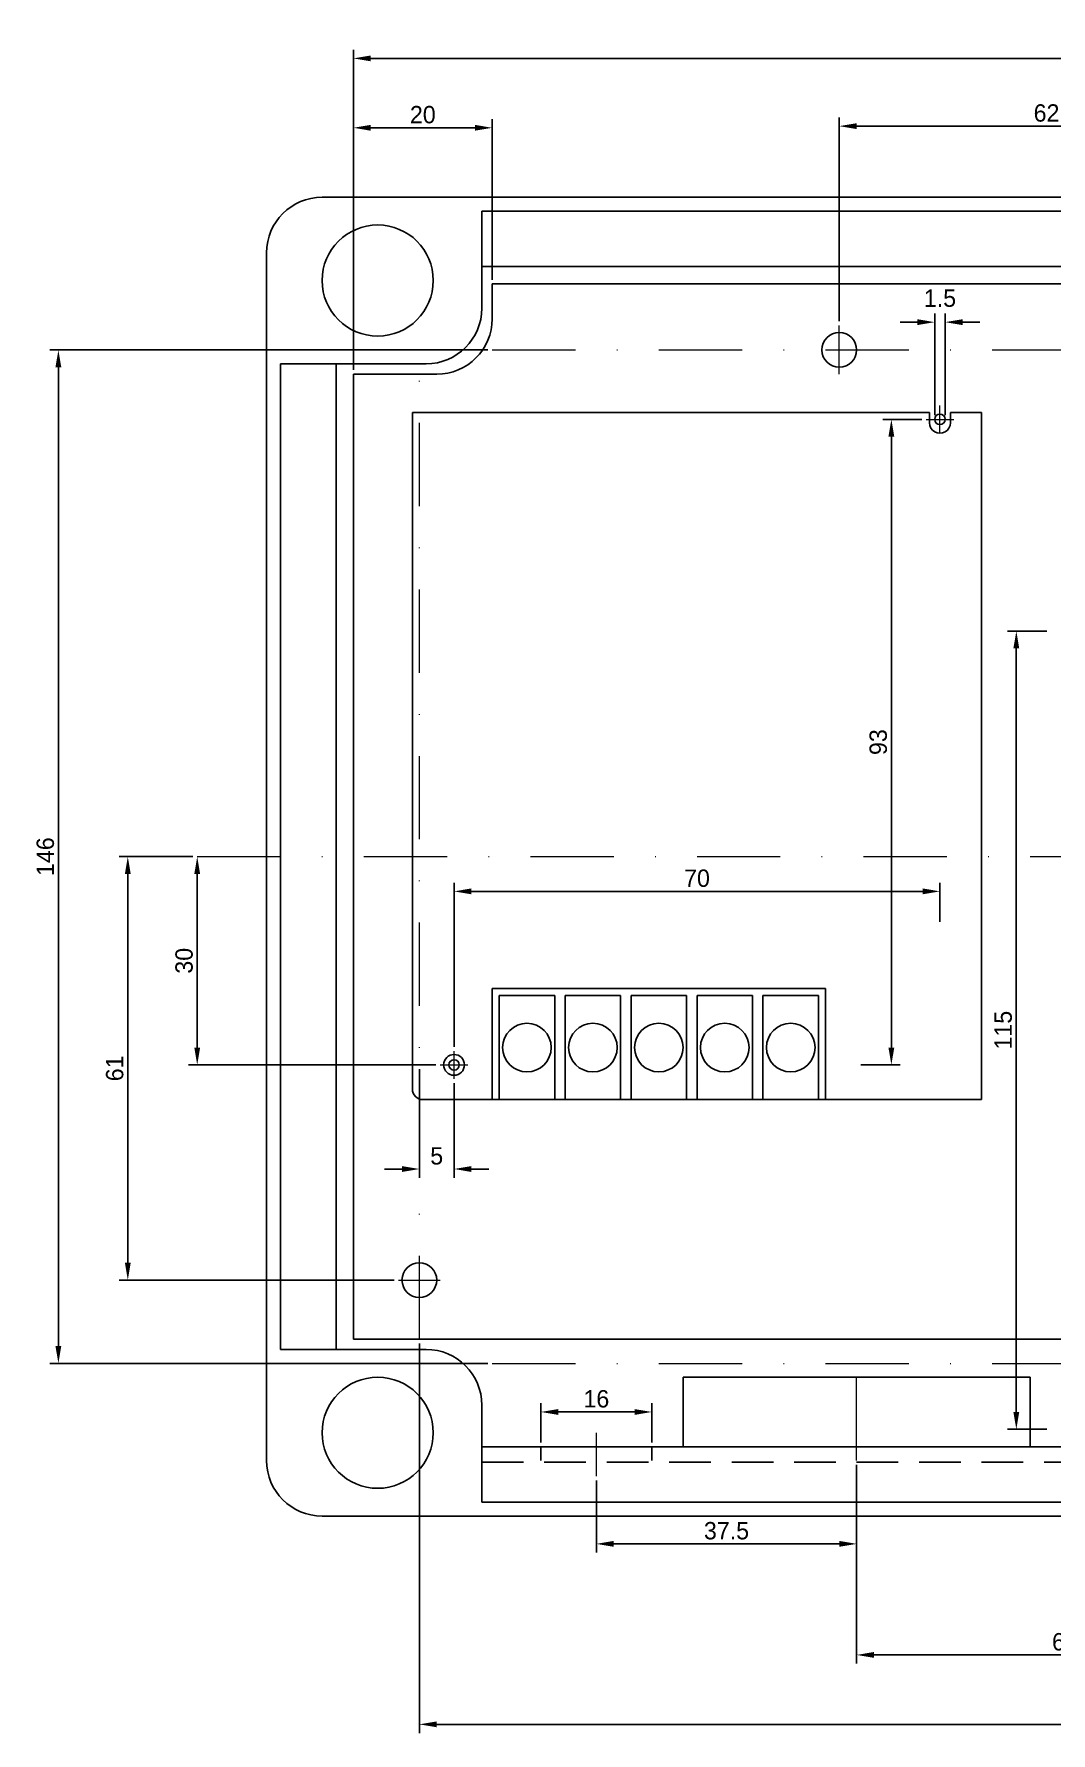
# Model space of a CAD drawing. Header units: millimetres. Extents: x -34 to 366, y -40 to 214.
# Drawn here: x -33.5 to 113, y -31.2 to 213.5 of the extents above; entities that cross this region are included whole.
import ezdxf

# ---------------------------------------------------------------- set-up
doc = ezdxf.new("R2010")
doc.units = ezdxf.units.MM
doc.linetypes.add('DASHDOT', pattern=[24, 12, -5.95, 0.1, -5.95])
doc.linetypes.add('DASHED2', pattern=[9, 6, -3])
doc.layers.get('Defpoints').update_dxf_attribs({"true_color": 0xffffff})
for name, color, linetype, lineweight, true_color in [('AirFlow ... AirFlow-Dim', 3, 'Continuous', 13, 0x00ff00), ('Enclosure', 253, 'Continuous', 25, 0xa0a0a4), ('Enclosure ... Enclosure-Axes', 4, 'DASHDOT', 13, 0x00ffff), ('Enclosure ... Enclosure-Dim', 3, 'Continuous', 13, 0x00ff00), ('Enclosure ... Enclosure-Hidden', 253, 'DASHED2', 25, 0xa0a0a4), ('Fan', 178, 'Continuous', 25, 0x000000), ('Plate', 21, 'Continuous', 25, 0xffaa7f), ('Plate ... Plate-Axes', 4, 'DASHDOT', 13, 0x00ffff), ('Plate ... Plate-Dim', 3, 'Continuous', 13, 0x00ff00), ('PSU', 178, 'Continuous', 25, 0x000000)]:
    doc.layers.add(name, color=color, linetype=linetype, lineweight=lineweight, true_color=true_color)
doc.dimstyles.new('QCADDimStyle', dxfattribs={"dimtxt": 2.5, "dimasz": 2.5, "dimexe": 1.25, "dimexo": 0.625, "dimtad": 1, "dimtoh": 1, "dimdec": 4, "dimzin": 0, "dimdsep": 46, "dimtxsty": 'Standard', "dimcen": 0.09, "dimadec": 0, "dimazin": 0, "dimtfac": 1, "dimtdec": 4, "dimtofl": 0, "dimtmove": 0, "dimatfit": 3, "dimfxl": 1, "dimtolj": 1, "dimtzin": 0, "dimarcsym": 0})

# ---------------------------------------------------------------- blocks, each defined once
blk = doc.blocks.new('PSU')
at = {"layer": 'PSU'}
for p, q in [((49.74, 56.11), (-49.26, 56.11)), ((-49.26, 56.11), (-49.26, 51.61)), ((49.74, -24.39), (49.74, 56.11)), ((-47.76, 51.61), (-49.26, 51.61)), ((-49.26, 48.61), (-49.26, -25.89)), ((-47.76, 48.61), (-49.26, 48.61)), ((33.74, -14.39), (33.74, 33.61)), ((49.74, 33.61), (33.74, 33.61)), ((49.74, 32.61), (34.74, 32.61)), ((34.74, 24.61), (34.74, 32.61)), ((49.74, 24.61), (34.74, 24.61)), ((49.74, 23.11), (34.74, 23.11)), ((34.74, 15.11), (34.74, 23.11)), ((49.74, 15.11), (34.74, 15.11)), ((49.74, 13.61), (34.74, 13.61)), ((34.74, 5.61), (34.74, 13.61)), ((49.74, 5.61), (34.74, 5.61)), ((49.74, 4.11), (34.74, 4.11)), ((34.74, -3.89), (34.74, 4.11)), ((49.74, -3.89), (34.74, -3.89)), ((49.74, -5.39), (34.74, -5.39)), ((34.74, -13.39), (34.74, -5.39)), ((49.74, -14.39), (33.74, -14.39)), ((49.74, -13.39), (34.74, -13.39)), ((-49.26, -25.89), (48.24, -25.89))]:
    blk.add_line(p, q, dxfattribs=at)
for centre, radius in [((42.24, 28.61), 3.5), ((42.24, 19.11), 3.5), ((42.24, 9.61), 3.5), ((42.24, 0.11), 3.5), ((42.24, -9.39), 3.5), ((44.74, -19.89), 1.5)]:
    blk.add_circle(centre, radius, dxfattribs=at)
for centre, end in [((-47.76, 50.11), 90), ((48.24, -24.39), 0)]:
    blk.add_arc(centre, 1.5, 270, end, dxfattribs=at)
blk = doc.blocks.new('Fan')
at = {"layer": 'Fan'}
for p, q in [((24, 7), (-26, 7)), ((-26, 7), (-26, -3)), ((24, -3), (24, 7)), ((-26, -3), (24, -3))]:
    blk.add_line(p, q, dxfattribs=at)
blk = doc.blocks.new('*D9')
at = {"layer": 'Defpoints', "color": 0}
for p in [(32.5, 200), (32.5, 177.5), (12.5, 164.5)]:
    blk.add_point(p, dxfattribs=at)
at = {"layer": 'Plate ... Plate-Dim', "color": 0, "lineweight": -2}
for p, q in [((12.5, 165.12), (12.5, 201.25)), ((32.5, 178.12), (32.5, 201.25)), ((15, 200), (30, 200))]:
    blk.add_line(p, q, dxfattribs=at)
at = {"layer": 'Plate ... Plate-Dim', "color": 0}
for points in [[(15, 200.42), (15, 199.58), (12.5, 200)], [(30, 199.58), (30, 200.42), (32.5, 200)]]:
    blk.add_solid(points, dxfattribs=at)
at = {"layer": 'Plate ... Plate-Dim', "color": 0, "insert": (22.5, 201.88), "char_height": 2.5, "attachment_point": 5}
blk.add_mtext('\\A1;20', dxfattribs=at)
blk = doc.blocks.new('*D11')
at = {"layer": 'Defpoints', "color": 0}
for p in [(32.5, 168), (-30, 22), (32.5, 22)]:
    blk.add_point(p, dxfattribs=at)
at = {"layer": 'Plate ... Plate-Dim', "color": 0, "lineweight": -2}
for p, q in [((31.88, 168), (-31.25, 168)), ((-30, 165.5), (-30, 24.5)), ((31.88, 22), (-31.25, 22))]:
    blk.add_line(p, q, dxfattribs=at)
at = {"layer": 'Plate ... Plate-Dim', "color": 0}
for points in [[(-29.58, 165.5), (-30.42, 165.5), (-30, 168)], [(-30.42, 24.5), (-29.58, 24.5), (-30, 22)]]:
    blk.add_solid(points, dxfattribs=at)
at = {"layer": 'Plate ... Plate-Dim', "color": 0, "insert": (-31.87, 95), "char_height": 2.5, "attachment_point": 5, "rotation": 90}
blk.add_mtext('\\A1;146', dxfattribs=at)
blk = doc.blocks.new('*D12')
at = {"layer": 'Defpoints', "color": 0}
for p in [(22, 25.5), (268, 25.5), (268, -30)]:
    blk.add_point(p, dxfattribs=at)
at = {"layer": 'Plate ... Plate-Dim', "color": 0, "lineweight": -2}
for p, q in [((22, 24.88), (22, -31.25)), ((268, 24.88), (268, -31.25)), ((24.5, -30), (265.5, -30))]:
    blk.add_line(p, q, dxfattribs=at)
at = {"layer": 'Plate ... Plate-Dim', "color": 0}
for points in [[(24.5, -29.58), (24.5, -30.42), (22, -30)], [(265.5, -30.42), (265.5, -29.58), (268, -30)]]:
    blk.add_solid(points, dxfattribs=at)
at = {"layer": 'Plate ... Plate-Dim', "color": 0, "insert": (145, -28.12), "char_height": 2.5, "attachment_point": 5}
blk.add_mtext('\\A1;246', dxfattribs=at)
blk = doc.blocks.new('*D13')
at = {"layer": 'Defpoints', "color": 0}
for p in [(82.5, 200.24), (145, 200), (82.5, 171.5)]:
    blk.add_point(p, dxfattribs=at)
at = {"layer": 'Plate ... Plate-Dim', "color": 0, "lineweight": -2}
for p, q in [((82.5, 172.12), (82.5, 201.49)), ((145, 200.62), (145, 201.49)), ((142.5, 200.24), (85, 200.24))]:
    blk.add_line(p, q, dxfattribs=at)
at = {"layer": 'Plate ... Plate-Dim', "color": 0}
for points in [[(85, 200.66), (85, 199.82), (82.5, 200.24)], [(142.5, 199.82), (142.5, 200.66), (145, 200.24)]]:
    blk.add_solid(points, dxfattribs=at)
at = {"layer": 'Plate ... Plate-Dim', "color": 0, "insert": (113.75, 202.12), "char_height": 2.5, "attachment_point": 5}
blk.add_mtext('\\A1;62.5', dxfattribs=at)
blk = doc.blocks.new('*D14')
at = {"layer": 'Defpoints', "color": 0}
for p in [(-10, 95), (-10, 65), (25, 65)]:
    blk.add_point(p, dxfattribs=at)
at = {"layer": 'Plate ... Plate-Dim', "color": 0, "lineweight": -2}
for p, q in [((-10.62, 95), (-11.25, 95)), ((-10, 92.5), (-10, 67.5)), ((24.38, 65), (-11.25, 65))]:
    blk.add_line(p, q, dxfattribs=at)
at = {"layer": 'Plate ... Plate-Dim', "color": 0}
for points in [[(-9.58, 92.5), (-10.42, 92.5), (-10, 95)], [(-10.42, 67.5), (-9.58, 67.5), (-10, 65)]]:
    blk.add_solid(points, dxfattribs=at)
at = {"layer": 'Plate ... Plate-Dim', "color": 0, "insert": (-11.88, 80), "char_height": 2.5, "attachment_point": 5, "rotation": 90}
blk.add_mtext('\\A1;30', dxfattribs=at)
blk = doc.blocks.new('*D16')
at = {"layer": 'AirFlow ... AirFlow-Dim', "color": 0, "lineweight": -2}
for p, q in [((112.38, 127.5), (106.75, 127.5)), ((108, 125), (108, 15)), ((112.38, 12.5), (106.75, 12.5))]:
    blk.add_line(p, q, dxfattribs=at)
at = {"layer": 'AirFlow ... AirFlow-Dim', "color": 0}
for points in [[(108.42, 125), (107.58, 125), (108, 127.5)], [(107.58, 15), (108.42, 15), (108, 12.5)]]:
    blk.add_solid(points, dxfattribs=at)
at = {"layer": 'Defpoints', "color": 0}
for p in [(113, 127.5), (108, 12.5), (113, 12.5)]:
    blk.add_point(p, dxfattribs=at)
at = {"layer": 'AirFlow ... AirFlow-Dim', "color": 0, "insert": (106.12, 70), "char_height": 2.5, "attachment_point": 5, "rotation": 90}
blk.add_mtext('\\A1;115', dxfattribs=at)
blk = doc.blocks.new('*D20')
at = {"layer": 'Defpoints', "color": 0}
for p in [(22, 65), (27, 63), (27, 50)]:
    blk.add_point(p, dxfattribs=at)
at = {"layer": 'Plate ... Plate-Dim', "color": 0, "lineweight": -2}
for p, q in [((22, 64.38), (22, 48.75)), ((27, 62.38), (27, 48.75)), ((19.5, 50), (17, 50)), ((29.5, 50), (32, 50))]:
    blk.add_line(p, q, dxfattribs=at)
at = {"layer": 'Plate ... Plate-Dim', "color": 0}
for points in [[(19.5, 49.58), (19.5, 50.42), (22, 50)], [(29.5, 50.42), (29.5, 49.58), (27, 50)]]:
    blk.add_solid(points, dxfattribs=at)
at = {"layer": 'Plate ... Plate-Dim', "color": 0, "insert": (24.5, 51.88), "char_height": 2.5, "attachment_point": 5}
blk.add_mtext('\\A1;5', dxfattribs=at)
blk = doc.blocks.new('*D21')
at = {"layer": 'Defpoints', "color": 0}
for p in [(95, 158), (85, 65), (90, 65)]:
    blk.add_point(p, dxfattribs=at)
at = {"layer": 'Plate ... Plate-Dim', "color": 0, "lineweight": -2}
for p, q in [((94.38, 158), (88.75, 158)), ((90, 155.5), (90, 67.5)), ((85.62, 65), (91.25, 65))]:
    blk.add_line(p, q, dxfattribs=at)
at = {"layer": 'Plate ... Plate-Dim', "color": 0}
for points in [[(90.42, 155.5), (89.58, 155.5), (90, 158)], [(89.58, 67.5), (90.42, 67.5), (90, 65)]]:
    blk.add_solid(points, dxfattribs=at)
at = {"layer": 'Plate ... Plate-Dim', "color": 0, "insert": (88.12, 111.5), "char_height": 2.5, "attachment_point": 5, "rotation": 90}
blk.add_mtext('\\A1;93', dxfattribs=at)
blk = doc.blocks.new('*D22')
at = {"layer": 'Defpoints', "color": 0}
for p in [(97, 90), (97, 85), (27, 67)]:
    blk.add_point(p, dxfattribs=at)
at = {"layer": 'Plate ... Plate-Dim', "color": 0, "lineweight": -2}
for p, q in [((27, 67.62), (27, 91.25)), ((97, 85.62), (97, 91.25)), ((29.5, 90), (94.5, 90))]:
    blk.add_line(p, q, dxfattribs=at)
at = {"layer": 'Plate ... Plate-Dim', "color": 0}
for points in [[(29.5, 90.42), (29.5, 89.58), (27, 90)], [(94.5, 89.58), (94.5, 90.42), (97, 90)]]:
    blk.add_solid(points, dxfattribs=at)
at = {"layer": 'Plate ... Plate-Dim', "color": 0, "insert": (62, 91.88), "char_height": 2.5, "attachment_point": 5}
blk.add_mtext('\\A1;70', dxfattribs=at)
blk = doc.blocks.new('*D23')
at = {"layer": 'Defpoints', "color": 0}
for p in [(-10, 95), (-20, 34), (19, 34)]:
    blk.add_point(p, dxfattribs=at)
at = {"layer": 'Plate ... Plate-Dim', "color": 0, "lineweight": -2}
for p, q in [((-10.62, 95), (-21.25, 95)), ((-20, 92.5), (-20, 36.5)), ((18.38, 34), (-21.25, 34))]:
    blk.add_line(p, q, dxfattribs=at)
at = {"layer": 'Plate ... Plate-Dim', "color": 0}
for points in [[(-19.58, 92.5), (-20.42, 92.5), (-20, 95)], [(-20.42, 36.5), (-19.58, 36.5), (-20, 34)]]:
    blk.add_solid(points, dxfattribs=at)
at = {"layer": 'Plate ... Plate-Dim', "color": 0, "insert": (-21.88, 64.5), "char_height": 2.5, "attachment_point": 5, "rotation": 90}
blk.add_mtext('\\A1;61', dxfattribs=at)
blk = doc.blocks.new('*D24')
at = {"layer": 'Defpoints', "color": 0}
for p in [(97.75, 172), (96.25, 158), (97.75, 158)]:
    blk.add_point(p, dxfattribs=at)
at = {"layer": 'Plate ... Plate-Dim', "color": 0, "lineweight": -2}
for p, q in [((93.75, 172), (91.25, 172)), ((96.25, 158.62), (96.25, 173.25)), ((97.75, 158.62), (97.75, 173.25)), ((100.25, 172), (102.75, 172))]:
    blk.add_line(p, q, dxfattribs=at)
at = {"layer": 'Plate ... Plate-Dim', "color": 0}
for points in [[(93.75, 171.58), (93.75, 172.42), (96.25, 172)], [(100.25, 172.42), (100.25, 171.58), (97.75, 172)]]:
    blk.add_solid(points, dxfattribs=at)
at = {"layer": 'Plate ... Plate-Dim', "color": 0, "insert": (97, 175.44), "char_height": 2.5, "attachment_point": 5}
blk.add_mtext('\\A1;1.5', dxfattribs=at)
blk = doc.blocks.new('*D29')
at = {"layer": 'Defpoints', "color": 0}
for p in [(85, 8), (145, -10), (85, -20)]:
    blk.add_point(p, dxfattribs=at)
at = {"layer": 'Enclosure ... Enclosure-Dim', "color": 0, "lineweight": -2}
for p, q in [((85, 7.38), (85, -21.25)), ((145, -10.62), (145, -21.25)), ((142.5, -20), (87.5, -20))]:
    blk.add_line(p, q, dxfattribs=at)
at = {"layer": 'Enclosure ... Enclosure-Dim', "color": 0}
for points in [[(87.5, -19.58), (87.5, -20.42), (85, -20)], [(142.5, -20.42), (142.5, -19.58), (145, -20)]]:
    blk.add_solid(points, dxfattribs=at)
at = {"layer": 'Enclosure ... Enclosure-Dim', "color": 0, "insert": (115, -18.12), "char_height": 2.5, "attachment_point": 5}
blk.add_mtext('\\A1;60', dxfattribs=at)
blk = doc.blocks.new('*D31')
at = {"layer": 'Defpoints', "color": 0}
for p in [(277.5, 210), (12.5, 164.5), (277.5, 164.5)]:
    blk.add_point(p, dxfattribs=at)
at = {"layer": 'Plate ... Plate-Dim', "color": 0, "lineweight": -2}
for p, q in [((12.5, 165.12), (12.5, 211.25)), ((277.5, 165.12), (277.5, 211.25)), ((15, 210), (275, 210))]:
    blk.add_line(p, q, dxfattribs=at)
at = {"layer": 'Plate ... Plate-Dim', "color": 0}
for points in [[(15, 210.42), (15, 209.58), (12.5, 210)], [(275, 209.58), (275, 210.42), (277.5, 210)]]:
    blk.add_solid(points, dxfattribs=at)
at = {"layer": 'Plate ... Plate-Dim', "color": 0, "insert": (145, 211.88), "char_height": 2.5, "attachment_point": 5}
blk.add_mtext('\\A1;265', dxfattribs=at)
blk = doc.blocks.new('*D38')
at = {"layer": 'Defpoints', "color": 0}
for p in [(55.5, 15), (39.5, 10), (55.5, 10)]:
    blk.add_point(p, dxfattribs=at)
at = {"layer": 'Enclosure ... Enclosure-Dim', "color": 0, "lineweight": -2}
for p, q in [((39.5, 10.62), (39.5, 16.25)), ((42, 15), (53, 15)), ((55.5, 10.62), (55.5, 16.25))]:
    blk.add_line(p, q, dxfattribs=at)
at = {"layer": 'Enclosure ... Enclosure-Dim', "color": 0}
for points in [[(42, 15.42), (42, 14.58), (39.5, 15)], [(53, 14.58), (53, 15.42), (55.5, 15)]]:
    blk.add_solid(points, dxfattribs=at)
at = {"layer": 'Enclosure ... Enclosure-Dim', "color": 0, "insert": (47.5, 16.88), "char_height": 2.5, "attachment_point": 5}
blk.add_mtext('\\A1;16', dxfattribs=at)
blk = doc.blocks.new('*D43')
at = {"layer": 'Defpoints', "color": 0}
for p in [(85, 8), (47.5, 5.75), (47.5, -4)]:
    blk.add_point(p, dxfattribs=at)
at = {"layer": 'Enclosure ... Enclosure-Dim', "color": 0, "lineweight": -2}
for p, q in [((85, 7.38), (85, -5.25)), ((47.5, 5.12), (47.5, -5.25)), ((82.5, -4), (50, -4))]:
    blk.add_line(p, q, dxfattribs=at)
at = {"layer": 'Enclosure ... Enclosure-Dim', "color": 0}
for points in [[(50, -3.58), (50, -4.42), (47.5, -4)], [(82.5, -4.42), (82.5, -3.58), (85, -4)]]:
    blk.add_solid(points, dxfattribs=at)
at = {"layer": 'Enclosure ... Enclosure-Dim', "color": 0, "insert": (66.25, -2.12), "char_height": 2.5, "attachment_point": 5}
blk.add_mtext('\\A1;37.5', dxfattribs=at)

msp = doc.modelspace()

# ---------------------------------------------------------------- linework, layer by layer
at = {"layer": 'Enclosure'}
for p, q in [((282, 190), (8, 190)), ((259, 188), (31, 188)), ((31, 188), (31, 174)), ((0, 182), (0, 8)), ((31, 180), (259, 180)), ((2, 166), (2, 24)), ((23, 166), (2, 166)), ((10, 24), (10, 166)), ((2, 24), (23, 24)), ((31, 16), (31, 2)), ((31, 10), (259, 10)), ((8, 0), (282, 0)), ((31, 2), (259, 2))]:
    msp.add_line(p, q, dxfattribs=at)
for centre in [(16, 178), (16, 12)]:
    msp.add_circle(centre, 8, dxfattribs=at)
for centre, start, end in [((8, 182), 90, 180), ((23, 174), 270, 0), ((23, 16), 0, 90), ((8, 8), 180, 270)]:
    msp.add_arc(centre, 8, start, end, dxfattribs=at)
at = {"layer": 'Enclosure ... Enclosure-Axes'}
for p, q in [((85, 8), (85, 22)), ((47.5, 5.75), (47.5, 12))]:
    msp.add_line(p, q, dxfattribs=at)
at = {"layer": 'Enclosure ... Enclosure-Hidden'}
for p, q in [((39.5, 8), (39.5, 10)), ((55.5, 8), (55.5, 10)), ((31, 7.75), (259, 7.75))]:
    msp.add_line(p, q, dxfattribs=at)
at = {"layer": 'Plate'}
for p, q in [((32.5, 177.5), (257.5, 177.5)), ((32.5, 172.5), (32.5, 177.5)), ((12.5, 25.5), (12.5, 164.5)), ((12.5, 164.5), (24.5, 164.5)), ((12.5, 25.5), (145, 25.5))]:
    msp.add_line(p, q, dxfattribs=at)
for centre, radius in [((82.5, 168), 2.5), ((97, 158), 0.75), ((27, 65), 0.75), ((22, 34), 2.5)]:
    msp.add_circle(centre, radius, dxfattribs=at)
msp.add_arc((24.5, 172.5), 8, 270, 0, dxfattribs=at)
at = {"layer": 'Plate ... Plate-Axes'}
for p, q in [((82.5, 164.5), (82.5, 171.5)), ((32.5, 168), (257.5, 168)), ((22, 25.5), (22, 164.5)), ((97, 156), (97, 160)), ((95, 158), (99, 158)), ((-10, 95), (300, 95)), ((27, 63), (27, 67)), ((25, 65), (29, 65)), ((19, 34), (25, 34)), ((32.5, 22), (257.5, 22))]:
    msp.add_line(p, q, dxfattribs=at)

# ---------------------------------------------------------------- block references
at = {"layer": 'Fan'}
msp.add_blockref('Fan', (86, 13), dxfattribs=at)
at = {"layer": 'PSU', "rotation": 270}
msp.add_blockref('PSU', (46.89154, 109.74188), dxfattribs=at)

# ---------------------------------------------------------------- dimensions: what is measured, and where the dimension line sits
at = {"layer": 'AirFlow ... AirFlow-Dim'}
dim = msp.add_linear_dim(base=(108, 12.5), p1=(113, 127.5), p2=(113, 12.5), angle=90, dimstyle='QCADDimStyle', override={"dimtxt": 2.5, "dimasz": 2.5, "dimexe": 1.25, "dimexo": 0.625, "dimgap": 0.625, "dimzin": 8, "dimclrd": 0, "dimclre": 0, "dimclrt": 0, "dimazin": 2, "dimtmove": 2}, dxfattribs=at)
dim.commit()
dim.dimension.update_dxf_attribs({"geometry": '*D16', "text_midpoint": (106.125, 70)})
at = {"layer": 'Enclosure ... Enclosure-Dim'}
for base, p1, p2, picture, middle in [((55.5, 15), (39.5, 10), (55.5, 10), '*D38', (47.5, 16.875)), ((47.5, -4), (85, 8), (47.5, 5.75), '*D43', (66.25, -2.125)), ((85, -20), (145, -10), (85, 8), '*D29', (115, -18.125))]:
    dim = msp.add_linear_dim(base=base, p1=p1, p2=p2, dimstyle='QCADDimStyle', override={"dimtxt": 2.5, "dimasz": 2.5, "dimexe": 1.25, "dimexo": 0.625, "dimgap": 0.625, "dimzin": 8, "dimclrd": 0, "dimclre": 0, "dimclrt": 0, "dimazin": 2, "dimtmove": 2}, dxfattribs=at)
    dim.commit()
    dim.dimension.update_dxf_attribs({"geometry": picture, "text_midpoint": middle})
at = {"layer": 'Plate ... Plate-Dim'}
for base, p1, p2, picture, middle in [((277.5, 210), (12.5, 164.5), (277.5, 164.5), '*D31', (145, 211.875)), ((32.5, 200), (12.5, 164.5), (32.5, 177.5), '*D9', (22.5, 201.875)), ((82.5, 200.24085), (145, 200), (82.5, 171.5), '*D13', (113.75, 202.11585)), ((97.75, 172), (96.25, 158), (97.75, 158), '*D24', (97, 175.4375)), ((97, 90), (27, 67), (97, 85), '*D22', (62, 91.875)), ((27, 50), (22, 65), (27, 63), '*D20', (24.5, 51.875)), ((268, -30), (22, 25.5), (268, 25.5), '*D12', (145, -28.125))]:
    dim = msp.add_linear_dim(base=base, p1=p1, p2=p2, dimstyle='QCADDimStyle', override={"dimtxt": 2.5, "dimasz": 2.5, "dimexe": 1.25, "dimexo": 0.625, "dimgap": 0.625, "dimzin": 8, "dimclrd": 0, "dimclre": 0, "dimclrt": 0, "dimazin": 2, "dimtmove": 2}, dxfattribs=at)
    dim.commit()
    dim.dimension.update_dxf_attribs({"geometry": picture, "text_midpoint": middle})
for base, p1, p2, picture, middle in [((-30, 22), (32.5, 168), (32.5, 22), '*D11', (-31.875, 95)), ((90, 65), (95, 158), (85, 65), '*D21', (88.125, 111.5)), ((-20, 34), (-10, 95), (19, 34), '*D23', (-21.875, 64.5)), ((-10, 65), (-10, 95), (25, 65), '*D14', (-11.875, 80))]:
    dim = msp.add_linear_dim(base=base, p1=p1, p2=p2, angle=90, dimstyle='QCADDimStyle', override={"dimtxt": 2.5, "dimasz": 2.5, "dimexe": 1.25, "dimexo": 0.625, "dimgap": 0.625, "dimzin": 8, "dimclrd": 0, "dimclre": 0, "dimclrt": 0, "dimazin": 2, "dimtmove": 2}, dxfattribs=at)
    dim.commit()
    dim.dimension.update_dxf_attribs({"geometry": picture, "text_midpoint": middle})

doc.saveas('drawing.dxf')
